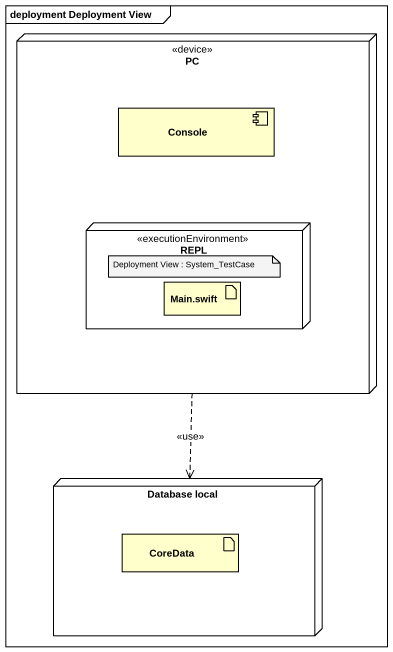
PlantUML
@startuml
mainframe deployment Deployment View
node PC <<device>> {
  component Console
  node REPL <<executionEnvironment>> {
    artifact "Main.swift" as Main_swift
  }
}
node "Database local" as Database_local {
  artifact CoreData
}
PC ..> Database_local : <<use>>
note as N1
  Deployment View : System_TestCase
end note
@enduml
